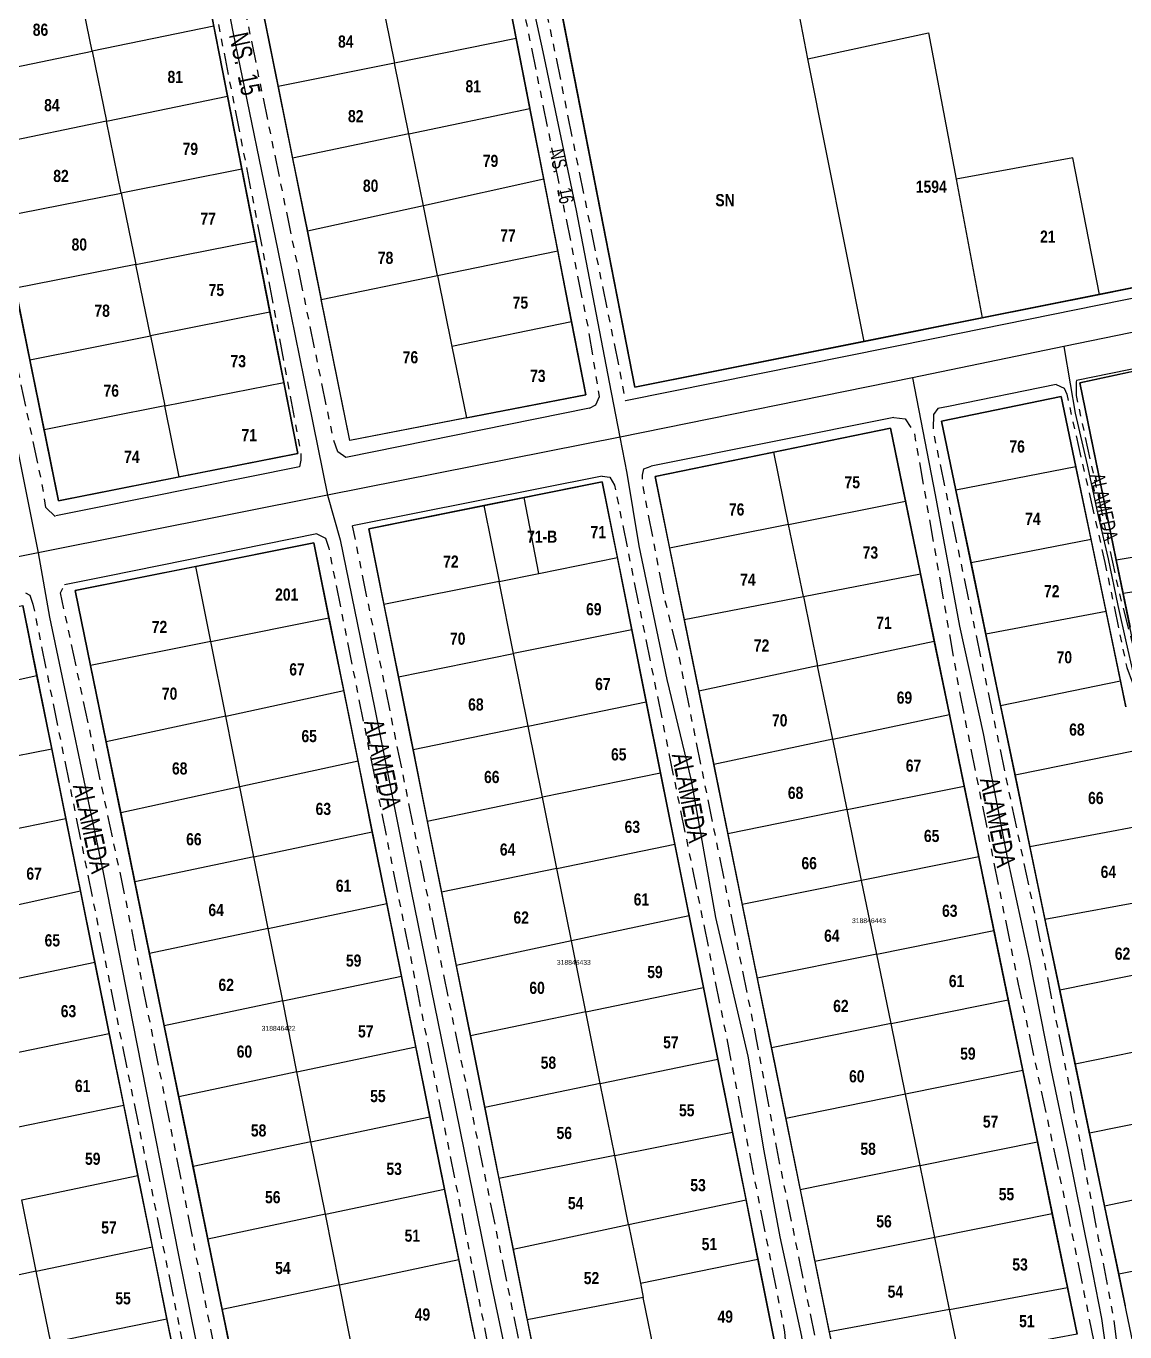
# Model space of a CAD drawing. Extents: x 205316 to 208372, y 4848714 to 4853250.
# Drawn here: x 206483.6 to 206710, y 4852666.8 to 4852935.9 of the extents above; entities that cross this region are included whole.
import ezdxf
from ezdxf.enums import TextEntityAlignment as Align

# ---------------------------------------------------------------- set-up
doc = ezdxf.new("R2010")
doc.units = 0
doc.header["$LTSCALE"] = 1.5
doc.header["$MEASUREMENT"] = 0
doc.linetypes.add('TRACO_25', pattern=[8, 3, -1, 1, -1, 1, -1])
for name, color, linetype in [('CD-MALHA-LOTES', 40, 'CONTINUOUS'), ('CD_TXT_QUADRA', 7, 'CONTINUOUS'), ('RU-QUADRAS', 6, 'CONTINUOUS'), ('SV-EIXO-RUA-N-PAV', 6, 'CONTINUOUS'), ('SV-EIXO-RUA-PAV', 20, 'CONTINUOUS'), ('SV-RUA-NAO-PAV-S-GUIA-C-GUIA', 7, 'CONTINUOUS'), ('SV-RUA-PAVIM-S-GUIA-C-GUIA', 7, 'CONTINUOUS'), ('SV-TXT-RUA-N-PAV-S-GUIA-C-GUIA', 7, 'CONTINUOUS'), ('Th_NmrPort', 7, 'CONTINUOUS')]:
    doc.layers.add(name, color=color, linetype=linetype)
doc.styles.add('ARIAL', font='arial.ttf')
doc.styles.add('ROMANS', font='arial.ttf', dxfattribs={"height": 0.2})
doc.styles.get("Standard").update_dxf_attribs({"font": 'swisscbo.ttf'})

msp = doc.modelspace()

# ---------------------------------------------------------------- linework, layer by layer
at = {"layer": 'CD-MALHA-LOTES', "linetype": 'Continuous'}
for p, q in [((206522.25, 4852935.93), (206519.36, 4852950.64)), ((206584.59, 4852933.39), (206581.7, 4852948.15)), ((206497.21, 4852930.77), (206494.21, 4852945.45)), ((206592.57, 4852945.81), (206609.03, 4852861.5)), ((206556.54, 4852942.83), (206559.48, 4852928.31)), ((206532.62, 4852937.77), (206535.52, 4852923.47)), ((206644.7, 4852929.23), (206642.93, 4852938.13)), ((206522.25, 4852935.93), (206497.21, 4852930.77)), ((206525.08, 4852921.49), (206522.25, 4852935.93)), ((206584.59, 4852933.39), (206559.48, 4852928.31)), ((206587.41, 4852918.96), (206584.59, 4852933.39)), ((206644.7, 4852929.23), (206669.56, 4852934.55)), ((206669.56, 4852934.55), (206675.24, 4852904.39)), ((206472.44, 4852925.66), (206497.21, 4852930.77)), ((206497.21, 4852930.77), (206500.16, 4852916.35)), ((206559.48, 4852928.31), (206535.52, 4852923.47)), ((206562.44, 4852913.73), (206559.48, 4852928.31)), ((206656.26, 4852870.94), (206644.7, 4852929.23)), ((206535.52, 4852923.47), (206538.5, 4852908.71)), ((206500.16, 4852916.35), (206525.08, 4852921.49)), ((206528.04, 4852906.44), (206525.08, 4852921.49)), ((206562.44, 4852913.73), (206587.41, 4852918.96)), ((206590.27, 4852904.37), (206587.41, 4852918.96)), ((206500.16, 4852916.35), (206475.37, 4852911.24)), ((206503.18, 4852901.53), (206500.16, 4852916.35)), ((206562.44, 4852913.73), (206538.5, 4852908.71)), ((206565.45, 4852898.92), (206562.44, 4852913.73)), ((206538.5, 4852908.71), (206541.54, 4852893.67)), ((206699.29, 4852908.82), (206675.24, 4852904.39)), ((206704.8, 4852880.64), (206699.29, 4852908.82)), ((206528.04, 4852906.44), (206503.18, 4852901.53)), ((206530.93, 4852891.69), (206528.04, 4852906.44)), ((206590.27, 4852904.37), (206565.45, 4852898.92)), ((206593.15, 4852889.63), (206590.27, 4852904.37)), ((206675.24, 4852904.39), (206680.62, 4852875.81)), ((206478.35, 4852896.63), (206503.18, 4852901.53)), ((206503.18, 4852901.53), (206506.19, 4852886.8)), ((206565.45, 4852898.92), (206541.54, 4852893.67)), ((206568.37, 4852884.52), (206565.45, 4852898.92)), ((206541.54, 4852893.67), (206544.39, 4852879.57)), ((206506.19, 4852886.8), (206530.93, 4852891.69)), ((206533.83, 4852876.96), (206530.93, 4852891.69)), ((206568.37, 4852884.52), (206593.15, 4852889.63)), ((206596, 4852875.02), (206593.15, 4852889.63)), ((206506.19, 4852886.8), (206481.35, 4852881.9)), ((206509.2, 4852872.1), (206506.19, 4852886.8)), ((206704.8, 4852880.64), (206739.6, 4852887.6)), ((206544.39, 4852879.57), (206568.37, 4852884.52)), ((206568.37, 4852884.52), (206571.32, 4852869.93)), ((206481.35, 4852881.9), (206484.35, 4852867.19)), ((206550.26, 4852850.56), (206544.39, 4852879.57)), ((206680.62, 4852875.81), (206704.8, 4852880.64)), ((206533.83, 4852876.96), (206509.2, 4852872.1)), ((206536.66, 4852862.51), (206533.83, 4852876.96)), ((206596, 4852875.02), (206571.32, 4852869.93)), ((206598.95, 4852859.96), (206596, 4852875.02)), ((206656.26, 4852870.94), (206680.62, 4852875.81)), ((206484.35, 4852867.19), (206509.2, 4852872.1)), ((206509.2, 4852872.1), (206512.14, 4852857.67)), ((206609.03, 4852861.5), (206656.26, 4852870.94)), ((206571.32, 4852869.93), (206574.31, 4852855.2)), ((206484.35, 4852867.19), (206487.28, 4852852.76)), ((206715.43, 4852865.61), (206700.71, 4852862.42)), ((206512.14, 4852857.67), (206536.66, 4852862.51)), ((206539.54, 4852847.86), (206536.66, 4852862.51)), ((206700.71, 4852862.42), (206708.23, 4852825.91)), ((206574.31, 4852855.2), (206598.95, 4852859.96)), ((206512.14, 4852857.67), (206487.28, 4852852.76)), ((206515.13, 4852843.03), (206512.14, 4852857.67)), ((206696.9, 4852859.59), (206672.25, 4852854.54)), ((206699.93, 4852845.09), (206696.9, 4852859.59)), ((206574.31, 4852855.2), (206550.26, 4852850.56)), ((206672.25, 4852854.54), (206675.2, 4852840.3)), ((206487.28, 4852852.76), (206490.27, 4852838.1)), ((206661.69, 4852853.09), (206637.66, 4852848.14)), ((206664.8, 4852838.02), (206661.69, 4852853.09)), ((206515.13, 4852843.03), (206539.54, 4852847.86)), ((206637.66, 4852848.14), (206613.2, 4852843.1)), ((206640.72, 4852833.23), (206637.66, 4852848.14)), ((206699.93, 4852845.09), (206675.2, 4852840.3)), ((206703.05, 4852830.12), (206699.93, 4852845.09)), ((206490.27, 4852838.1), (206515.13, 4852843.03)), ((206602.29, 4852842), (206586.2, 4852838.78)), ((206605.42, 4852826.41), (206602.29, 4852842)), ((206613.2, 4852843.1), (206616.2, 4852828.35)), ((206586.2, 4852838.78), (206577.89, 4852837.11)), ((206589.26, 4852823.15), (206586.2, 4852838.78)), ((206675.2, 4852840.3), (206678.31, 4852825.33)), ((206577.89, 4852837.11), (206554.17, 4852832.36)), ((206577.89, 4852837.11), (206581.04, 4852821.5)), ((206640.72, 4852833.23), (206664.8, 4852838.02)), ((206667.88, 4852823.06), (206664.8, 4852838.02)), ((206640.72, 4852833.23), (206616.2, 4852828.35)), ((206643.76, 4852818.41), (206640.72, 4852833.23)), ((206554.17, 4852832.36), (206557.31, 4852816.72)), ((206703.05, 4852830.12), (206678.31, 4852825.33)), ((206706.15, 4852815.26), (206703.05, 4852830.12)), ((206542.88, 4852829.41), (206518.57, 4852824.56)), ((206545.99, 4852814), (206542.88, 4852829.41)), ((206616.2, 4852828.35), (206619.19, 4852813.67)), ((206708.23, 4852825.91), (206721.83, 4852828.28)), ((206589.26, 4852823.15), (206605.42, 4852826.41)), ((206608.4, 4852811.5), (206605.42, 4852826.41)), ((206678.31, 4852825.33), (206681.37, 4852810.61)), ((206708.23, 4852825.91), (206709.64, 4852819.03)), ((206518.57, 4852824.56), (206493.71, 4852819.61)), ((206521.65, 4852809.14), (206518.57, 4852824.56)), ((206581.04, 4852821.5), (206589.26, 4852823.15)), ((206643.76, 4852818.41), (206667.88, 4852823.06)), ((206670.74, 4852809.16), (206667.88, 4852823.06)), ((206493.71, 4852819.61), (206496.86, 4852804.19)), ((206581.04, 4852821.5), (206557.31, 4852816.72)), ((206584.04, 4852806.6), (206581.04, 4852821.5)), ((206718.86, 4852820.39), (206709.64, 4852819.03)), ((206557.31, 4852816.72), (206560.29, 4852801.81)), ((206619.19, 4852813.67), (206643.76, 4852818.41)), ((206643.76, 4852818.41), (206646.7, 4852804.08)), ((206709.64, 4852819.03), (206711.09, 4852812.03)), ((206485.81, 4852802.02), (206482.88, 4852816.53)), ((206521.65, 4852809.14), (206545.99, 4852814)), ((206549.02, 4852799.02), (206545.99, 4852814)), ((206706.15, 4852815.26), (206681.37, 4852810.61)), ((206709.13, 4852800.97), (206706.15, 4852815.26)), ((206608.4, 4852811.5), (206584.04, 4852806.6)), ((206611.38, 4852796.64), (206608.4, 4852811.5)), ((206619.19, 4852813.67), (206622.2, 4852798.9)), ((206521.65, 4852809.14), (206496.86, 4852804.19)), ((206524.73, 4852793.74), (206521.65, 4852809.14)), ((206646.7, 4852804.08), (206670.74, 4852809.16)), ((206673.86, 4852794.05), (206670.74, 4852809.16)), ((206681.37, 4852810.61), (206684.41, 4852795.94)), ((206560.29, 4852801.81), (206584.04, 4852806.6)), ((206587.06, 4852791.65), (206584.04, 4852806.6)), ((206496.86, 4852804.19), (206500.09, 4852788.4)), ((206646.7, 4852804.08), (206622.2, 4852798.9)), ((206649.8, 4852788.97), (206646.7, 4852804.08)), ((206485.81, 4852802.02), (206461.68, 4852796.85)), ((206488.84, 4852787.01), (206485.81, 4852802.02)), ((206560.29, 4852801.81), (206563.31, 4852786.77)), ((206684.41, 4852795.94), (206709.13, 4852800.97)), ((206710.24, 4852795.65), (206709.13, 4852800.97)), ((206524.73, 4852793.74), (206549.02, 4852799.02)), ((206551.97, 4852784.43), (206549.02, 4852799.02)), ((206622.2, 4852798.9), (206625.28, 4852783.78)), ((206587.06, 4852791.65), (206611.38, 4852796.64)), ((206614.32, 4852781.98), (206611.38, 4852796.64)), ((206684.41, 4852795.94), (206687.4, 4852781.53)), ((206524.73, 4852793.74), (206500.09, 4852788.4)), ((206527.65, 4852779.13), (206524.73, 4852793.74)), ((206649.8, 4852788.97), (206673.86, 4852794.05)), ((206676.89, 4852779.31), (206673.86, 4852794.05)), ((206587.06, 4852791.65), (206563.31, 4852786.77)), ((206590.01, 4852776.99), (206587.06, 4852791.65)), ((206500.09, 4852788.4), (206503.08, 4852773.77)), ((206649.8, 4852788.97), (206625.28, 4852783.78)), ((206652.78, 4852774.45), (206649.8, 4852788.97)), ((206464.68, 4852782.15), (206488.84, 4852787.01)), ((206491.76, 4852772.59), (206488.84, 4852787.01)), ((206551.97, 4852784.43), (206527.65, 4852779.13)), ((206554.92, 4852769.86), (206551.97, 4852784.43)), ((206563.31, 4852786.77), (206566.25, 4852772.1)), ((206712.14, 4852786.56), (206687.4, 4852781.53)), ((206614.32, 4852781.98), (206590.01, 4852776.99)), ((206617.26, 4852767.33), (206614.32, 4852781.98)), ((206625.28, 4852783.78), (206628.19, 4852769.48)), ((206527.65, 4852779.13), (206503.08, 4852773.77)), ((206530.52, 4852764.72), (206527.65, 4852779.13)), ((206652.78, 4852774.45), (206676.89, 4852779.31)), ((206679.9, 4852764.71), (206676.89, 4852779.31)), ((206687.4, 4852781.53), (206690.46, 4852766.78)), ((206566.25, 4852772.1), (206590.01, 4852776.99)), ((206592.96, 4852762.34), (206590.01, 4852776.99)), ((206503.08, 4852773.77), (206505.98, 4852759.55)), ((206652.78, 4852774.45), (206628.19, 4852769.48)), ((206655.77, 4852759.84), (206652.78, 4852774.45)), ((206467.62, 4852767.73), (206491.76, 4852772.59)), ((206494.77, 4852757.71), (206491.76, 4852772.59)), ((206566.25, 4852772.1), (206569.18, 4852757.45)), ((206715.28, 4852771.47), (206690.46, 4852766.78)), ((206530.52, 4852764.72), (206554.92, 4852769.86)), ((206557.9, 4852755.11), (206554.92, 4852769.86)), ((206628.19, 4852769.48), (206631.17, 4852754.88)), ((206592.96, 4852762.34), (206617.26, 4852767.33)), ((206620.22, 4852752.53), (206617.26, 4852767.33)), ((206690.46, 4852766.78), (206693.55, 4852751.91)), ((206530.52, 4852764.72), (206505.98, 4852759.55)), ((206533.47, 4852749.96), (206530.52, 4852764.72)), ((206679.9, 4852764.71), (206655.77, 4852759.84)), ((206683.03, 4852749.56), (206679.9, 4852764.71)), ((206592.96, 4852762.34), (206569.18, 4852757.45)), ((206595.97, 4852747.38), (206592.96, 4852762.34)), ((206470.75, 4852752.43), (206494.77, 4852757.71)), ((206497.75, 4852742.92), (206494.77, 4852757.71)), ((206505.98, 4852759.55), (206508.99, 4852744.8)), ((206569.18, 4852757.45), (206572.22, 4852742.32)), ((206655.77, 4852759.84), (206631.17, 4852754.88)), ((206658.88, 4852744.68), (206655.77, 4852759.84)), ((206533.47, 4852749.96), (206557.9, 4852755.11)), ((206560.92, 4852740.16), (206557.9, 4852755.11)), ((206631.17, 4852754.88), (206634.25, 4852739.71)), ((206693.55, 4852751.91), (206718.42, 4852756.44)), ((206620.22, 4852752.53), (206595.97, 4852747.38)), ((206623.17, 4852737.82), (206620.22, 4852752.53)), ((206533.47, 4852749.96), (206508.99, 4852744.8)), ((206536.46, 4852735.01), (206533.47, 4852749.96)), ((206658.88, 4852744.68), (206683.03, 4852749.56)), ((206685.98, 4852735.23), (206683.03, 4852749.56)), ((206693.55, 4852751.91), (206696.6, 4852737.23)), ((206595.97, 4852747.38), (206572.22, 4852742.32)), ((206598.92, 4852732.77), (206595.97, 4852747.38)), ((206508.99, 4852744.8), (206512.05, 4852729.86)), ((206658.88, 4852744.68), (206634.25, 4852739.71)), ((206661.82, 4852730.35), (206658.88, 4852744.68)), ((206497.75, 4852742.92), (206473.7, 4852737.95)), ((206500.7, 4852728.32), (206497.75, 4852742.92)), ((206572.22, 4852742.32), (206575.13, 4852727.81)), ((206721.38, 4852742.24), (206696.6, 4852737.23)), ((206536.46, 4852735.01), (206560.92, 4852740.16)), ((206563.87, 4852725.55), (206560.92, 4852740.16)), ((206634.25, 4852739.71), (206637.17, 4852725.37)), ((206598.92, 4852732.77), (206623.17, 4852737.82)), ((206626.14, 4852723.01), (206623.17, 4852737.82)), ((206696.6, 4852737.23), (206699.74, 4852722.08)), ((206536.46, 4852735.01), (206512.05, 4852729.86)), ((206539.38, 4852720.39), (206536.46, 4852735.01)), ((206661.82, 4852730.35), (206685.98, 4852735.23)), ((206688.98, 4852720.66), (206685.98, 4852735.23)), ((206598.92, 4852732.77), (206575.13, 4852727.81)), ((206601.89, 4852717.99), (206598.92, 4852732.77)), ((206476.68, 4852723.36), (206500.7, 4852728.32)), ((206503.69, 4852713.53), (206500.7, 4852728.32)), ((206512.05, 4852729.86), (206515.03, 4852715.26)), ((206661.82, 4852730.35), (206637.17, 4852725.37)), ((206664.81, 4852715.78), (206661.82, 4852730.35)), ((206539.38, 4852720.39), (206563.87, 4852725.55)), ((206566.78, 4852711.16), (206563.87, 4852725.55)), ((206575.13, 4852727.81), (206578.08, 4852713.07)), ((206637.17, 4852725.37), (206640.14, 4852710.8)), ((206699.74, 4852722.08), (206724.55, 4852727.06)), ((206601.89, 4852717.99), (206626.14, 4852723.01)), ((206629.15, 4852708), (206626.14, 4852723.01)), ((206539.38, 4852720.39), (206515.03, 4852715.26)), ((206542.25, 4852705.99), (206539.38, 4852720.39)), ((206688.98, 4852720.66), (206664.81, 4852715.78)), ((206692.01, 4852705.98), (206688.98, 4852720.66)), ((206699.74, 4852722.08), (206702.71, 4852707.76)), ((206601.89, 4852717.99), (206578.08, 4852713.07)), ((206604.88, 4852703.15), (206601.89, 4852717.99)), ((206515.03, 4852715.26), (206517.97, 4852700.87)), ((206664.81, 4852715.78), (206640.14, 4852710.8)), ((206667.82, 4852701.1), (206664.81, 4852715.78)), ((206479.69, 4852708.58), (206503.69, 4852713.53)), ((206506.62, 4852699.02), (206503.69, 4852713.53)), ((206578.08, 4852713.07), (206581.02, 4852698.39)), ((206727.54, 4852712.74), (206702.71, 4852707.76)), ((206542.25, 4852705.99), (206566.78, 4852711.16)), ((206569.8, 4852696.23), (206566.78, 4852711.16)), ((206640.14, 4852710.8), (206643.13, 4852696.12)), ((206604.88, 4852703.15), (206629.15, 4852708)), ((206631.95, 4852694.03), (206629.15, 4852708)), ((206702.71, 4852707.76), (206705.84, 4852692.7)), ((206542.25, 4852705.99), (206517.97, 4852700.87)), ((206545.24, 4852691.06), (206542.25, 4852705.99)), ((206667.82, 4852701.1), (206692.01, 4852705.98)), ((206695.06, 4852691.16), (206692.01, 4852705.98)), ((206604.88, 4852703.15), (206581.02, 4852698.39)), ((206607.75, 4852688.92), (206604.88, 4852703.15)), ((206667.82, 4852701.1), (206643.13, 4852696.12)), ((206670.86, 4852686.28), (206667.82, 4852701.1)), ((206482.66, 4852694.05), (206506.62, 4852699.02)), ((206509.59, 4852684.36), (206506.62, 4852699.02)), ((206517.97, 4852700.87), (206521.02, 4852685.95)), ((206581.02, 4852698.39), (206583.93, 4852683.89)), ((206545.24, 4852691.06), (206569.8, 4852696.23)), ((206572.73, 4852681.72), (206569.8, 4852696.23)), ((206643.13, 4852696.12), (206646.15, 4852681.29)), ((206730.6, 4852698.04), (206705.84, 4852692.7)), ((206485.66, 4852679.32), (206482.66, 4852694.05)), ((206607.75, 4852688.92), (206631.95, 4852694.03)), ((206634.4, 4852681.82), (206631.95, 4852694.03)), ((206545.24, 4852691.06), (206521.02, 4852685.95)), ((206548.14, 4852676.54), (206545.24, 4852691.06)), ((206695.06, 4852691.16), (206670.86, 4852686.28)), ((206698.2, 4852675.94), (206695.06, 4852691.16)), ((206705.84, 4852692.7), (206708.75, 4852678.68)), ((206583.93, 4852683.89), (206607.75, 4852688.92)), ((206607.75, 4852688.92), (206610.19, 4852676.82)), ((206521.02, 4852685.95), (206523.98, 4852671.45)), ((206670.86, 4852686.28), (206646.15, 4852681.29)), ((206673.9, 4852671.43), (206670.86, 4852686.28)), ((206485.66, 4852679.32), (206509.59, 4852684.36)), ((206512.59, 4852669.49), (206509.59, 4852684.36)), ((206583.93, 4852683.89), (206586.86, 4852669.29)), ((206733.59, 4852683.73), (206708.75, 4852678.68)), ((206548.14, 4852676.54), (206572.73, 4852681.72)), ((206575.74, 4852666.8), (206572.73, 4852681.72)), ((206610.19, 4852676.82), (206634.4, 4852681.82)), ((206637.88, 4852664.44), (206634.4, 4852681.82)), ((206646.15, 4852681.29), (206649.1, 4852666.82)), ((206485.66, 4852679.32), (206460.46, 4852674)), ((206488.66, 4852664.65), (206485.66, 4852679.32)), ((206610.19, 4852676.82), (206610.77, 4852673.92)), ((206708.75, 4852678.68), (206710.09, 4852672.18)), ((206548.14, 4852676.54), (206523.98, 4852671.45)), ((206551.12, 4852661.61), (206548.14, 4852676.54)), ((206673.9, 4852671.43), (206698.2, 4852675.94)), ((206700.17, 4852666.37), (206698.2, 4852675.94)), ((206523.98, 4852671.45), (206527.03, 4852656.54)), ((206610.77, 4852673.92), (206586.86, 4852669.29)), ((206613.66, 4852659.59), (206610.77, 4852673.92)), ((206673.9, 4852671.43), (206649.1, 4852666.82)), ((206675.87, 4852661.85), (206673.9, 4852671.43)), ((206488.66, 4852664.65), (206512.59, 4852669.49)), ((206515.55, 4852654.85), (206512.59, 4852669.49)), ((206586.86, 4852669.29), (206589.76, 4852654.8)), ((206649.1, 4852666.82), (206651.05, 4852657.24))]:
    msp.add_line(p, q, dxfattribs=at)
at = {"layer": 'RU-QUADRAS', "linetype": 'Continuous'}
msp.add_lwpolyline([(206739.6, 4852887.6), (206609.03, 4852861.5), (206587.67, 4852970.9), (206586.01, 4852970.52), (206578.68, 4853016.93), (206576.41, 4853027.42), (206575.38, 4853031.35), (206568.94, 4853051.71, -0.007882), (206561.4, 4853092.21, 0.006465), (206625.51, 4853095.4), (206625.61, 4853093.36), (206636.89, 4853092.56), (206657.23, 4853093.21), (206722.65, 4853058.6)], format="xyb", dxfattribs=at)
for points in [[(206502.04, 4853089.01), (206526.63, 4853090.28), (206527.07, 4853088.1), (206555.01, 4853091.91), (206556.2, 4853084.03), (206555.15, 4853083.91), (206598.95, 4852859.96), (206550.26, 4852850.56)], [(206436.89, 4853085.62), (206502.04, 4853089.01), (206503.03, 4853084.12), (206493.29, 4853083.38), (206539.54, 4852847.86), (206490.27, 4852838.1), (206442.94, 4853070.49), (206441.65, 4853070.42), (206439.78, 4853080.8), (206437.75, 4853080.37)], [(206613.2, 4852843.1), (206661.69, 4852853.09), (206700.17, 4852666.37), (206651.05, 4852657.24)], [(206554.17, 4852832.36), (206602.29, 4852842), (206637.88, 4852664.44), (206589.76, 4852654.8)], [(206493.71, 4852819.61), (206542.88, 4852829.41), (206578.72, 4852652.08), (206529.9, 4852642.47)], [(206432.72, 4852806.28), (206482.88, 4852816.53), (206518.58, 4852639.85), (206469.7, 4852629.95)]]:
    msp.add_lwpolyline(points, close=True, dxfattribs=at)
for points in [[(206713.2, 4852801.76), (206700.71, 4852862.42), (206762.79, 4852875.87)], [(206718.04, 4852633.9), (206672.25, 4852854.54), (206696.9, 4852859.59), (206710.24, 4852795.65)]]:
    msp.add_lwpolyline(points, dxfattribs=at)
at = {"layer": 'SV-EIXO-RUA-N-PAV', "flags": 128}
for points in [[(206497.32, 4853078.96), (206504.54, 4853040.11), (206516.22, 4852986.14), (206526.2, 4852934.74), (206535.48, 4852889.7), (206541.67, 4852858.93), (206545.66, 4852839.26), (206548.29, 4852830.09), (206555.39, 4852795.53), (206562.92, 4852757.63), (206571.18, 4852717.27), (206579.3, 4852677.32), (206584.39, 4852653.24), (206586.05, 4852648.25), (206588.92, 4852633.62), (206592.46, 4852610.57), (206593.14, 4852607.31), (206593.39, 4852606.03), (206594.48, 4852600.69), (206601.39, 4852567.51)], [(206434.47, 4853076.55), (206446.53, 4853020.27), (206463.82, 4852937.06), (206473.47, 4852889.82), (206486.07, 4852827.37), (206488.39, 4852814.13), (206499.47, 4852761.48), (206506.4, 4852726.15), (206514.99, 4852682.64), (206524.36, 4852636.11), (206533, 4852597.15), (206533.61, 4852594.1), (206534.71, 4852588.62), (206537.64, 4852574.4), (206538.99, 4852567.51)], [(206664.24, 4852567.51), (206660.06, 4852587.04), (206655.07, 4852612.53), (206653.56, 4852618.91), (206653.01, 4852620.33), (206651.19, 4852627.5), (206645.65, 4852652.58), (206644.54, 4852656.73), (206643.43, 4852665.88), (206639, 4852686.38), (206635.67, 4852704.12), (206632.35, 4852723.65), (206625.7, 4852752.2), (206620.71, 4852780.46), (206615.72, 4852801.24), (206609.9, 4852828.82), (206607.41, 4852843.78), (206606.01, 4852851.19), (206603.79, 4852862.55), (206597.02, 4852897.95), (206590.14, 4852930.61), (206582.92, 4852963.79)], [(206697.45, 4852869.88), (206698.75, 4852862.18), (206699.75, 4852856.18), (206702.25, 4852845.51), (206704.59, 4852834.68), (206706.59, 4852826.17), (206708.59, 4852816.51), (206710.25, 4852808.84), (206711.75, 4852802.5), (206713.59, 4852800.67), (206718.76, 4852800.67), (206726.59, 4852801), (206736.09, 4852802.17), (206747.68, 4852804.45), (206755.1, 4852806.17), (206761.1, 4852807.67), (206765.98, 4852809.1), (206765.5, 4852814.06), (206764.22, 4852826.56), (206762.94, 4852837.45)], [(206666.25, 4852863.42), (206670.9, 4852839.36), (206675.92, 4852812.29), (206680.8, 4852790.17), (206685.82, 4852764.22), (206690.31, 4852743.62), (206694.8, 4852720.71), (206698.23, 4852704.34), (206702.72, 4852682.22), (206705.23, 4852669.54), (206706.82, 4852657.72), (206706.69, 4852654.95), (206704.04, 4852649.93), (206700.88, 4852645.31), (206699.16, 4852642.01), (206698.89, 4852638.71), (206700.35, 4852634.61), (206701.93, 4852631.78), (206703.4, 4852629.71)]]:
    msp.add_lwpolyline(points, dxfattribs=at)
at = {"layer": 'SV-EIXO-RUA-PAV', "flags": 128}
msp.add_lwpolyline([(206955.6, 4852922.42), (206905.09, 4852911.4), (206845.02, 4852899.84), (206818.08, 4852894.68), (206796.98, 4852890.24), (206746.7, 4852880.04), (206697.45, 4852869.88), (206666.25, 4852863.42), (206606.01, 4852851.19), (206545.66, 4852839.26), (206486.07, 4852827.37), (206426.54, 4852815.4), (206400.26, 4852809.94), (206366.82, 4852802.68), (206326.08, 4852793.88), (206316.76, 4852792.55), (206309.87, 4852792.68)], dxfattribs=at)
at = {"layer": 'SV-RUA-NAO-PAV-S-GUIA-C-GUIA', "linetype": 'TRACO_25', "flags": 128}
for points in [[(206599.68, 4852857.2), (206600.97, 4852857.91), (206601.72, 4852859.58), (206599.45, 4852873.79), (206580.31, 4852968.34), (206566.88, 4853036.66), (206561.38, 4853062.04), (206556.67, 4853092.06), (206560.2, 4853092.06), (206562.26, 4853076.76), (206565.2, 4853059.98), (206571.44, 4853037.01), (206574.13, 4853021.36), (206577.96, 4853021.47), (206615.34, 4853026.88), (206615.79, 4853022.26), (206578.52, 4853017.42), (206575.03, 4853016.18), (206577.35, 4853002.68), (206592.13, 4852932.54), (206606.08, 4852863.96), (206607.07, 4852858.69)], [(206549.47, 4852847.06), (206547.83, 4852848.21), (206546.89, 4852850.83), (206523.67, 4852963.94), (206514.64, 4853005.21), (206506.93, 4853044.71), (206499.9, 4853080.61), (206495.27, 4853079.41), (206500.08, 4853048.42), (206513.13, 4852986.18), (206523.64, 4852934.01), (206533.38, 4852884.39), (206540.18, 4852848.06), (206540.18, 4852846.48), (206539.94, 4852845.14)], [(206489.54, 4852834.87), (206487.61, 4852836.7), (206486.98, 4852841.1), (206467.02, 4852935.97), (206456.09, 4852989.62), (206448.27, 4853027.99), (206437.55, 4853077.73), (206435.19, 4853077.34), (206432.87, 4853076.45), (206432.78, 4853073.87), (206449.68, 4852989.92), (206463.93, 4852923.02), (206473.62, 4852872.97), (206481.16, 4852837.11), (206481.08, 4852835.36), (206479.32, 4852832.89)], [(206700.02, 4852862.93), (206699.96, 4852862.62), (206699.97, 4852859.82), (206708.85, 4852819.07), (206712.91, 4852803.41), (206713.82, 4852802.09), (206715.68, 4852801.46), (206719.27, 4852801.55), (206731.64, 4852803.12), (206744.22, 4852805.22), (206757.87, 4852808.63), (206763.84, 4852810.19)], [(206695.83, 4852862.07), (206697.49, 4852861.34), (206698.02, 4852860.08), (206705.9, 4852825.41), (206710.39, 4852803.77), (206711.61, 4852800.62), (206714.07, 4852799.13), (206716.87, 4852799.08), (206720.51, 4852799.47), (206729.65, 4852799.67), (206735.42, 4852800.06), (206743.89, 4852801.9), (206747.08, 4852802.29)], [(206671.49, 4852857.12), (206670.55, 4852855.87), (206670.52, 4852852.24), (206683.13, 4852792.35), (206691.67, 4852751.71), (206698.62, 4852716.96), (206707.61, 4852670.08), (206709.38, 4852655.4), (206706.54, 4852650.11), (206701.9, 4852643.18), (206701.91, 4852637.67), (206705.76, 4852634.12), (206712.14, 4852632.66), (206721.21, 4852632.49), (206734.47, 4852635.02), (206770.69, 4852643.23), (206770.91, 4852645.95)], [(206662.43, 4852855.29), (206664.76, 4852855.01), (206666.61, 4852852.07), (206676.06, 4852797.95), (206688.05, 4852738.5), (206699.56, 4852684.86), (206703.55, 4852665.12)], [(206648.55, 4852654.36), (206638.97, 4852701.11), (206634.13, 4852727.06), (206618.21, 4852805.76), (206615.13, 4852818.16), (206610.62, 4852841.5), (206610.63, 4852843.38), (206610.9, 4852844.67), (206612.38, 4852845.24)], [(206602.27, 4852843.21), (206603.86, 4852842.99), (206604.84, 4852841.34), (206627.39, 4852730.1), (206639.9, 4852666.83), (206640.08, 4852664.27), (206639.58, 4852662.98), (206637.29, 4852661.84), (206590.37, 4852651.99), (206588.17, 4852652.1), (206587.44, 4852653.42), (206586.87, 4852656.68), (206568.26, 4852747.1), (206550.85, 4852832.98)], [(206543.5, 4852831.31), (206545.28, 4852830.37), (206545.93, 4852828.36), (206578.41, 4852665.8), (206581.25, 4852652.79), (206581.14, 4852650.87), (206579.47, 4852649.77), (206528.8, 4852639.58), (206527.55, 4852639.62), (206526.82, 4852641.11), (206504.05, 4852756.24), (206490.66, 4852819.17), (206491.48, 4852820.76)], [(206483.42, 4852819.17), (206484.34, 4852818.65), (206484.97, 4852816.81), (206519.84, 4852644.61), (206520.61, 4852641.49), (206520.38, 4852639.47), (206518.83, 4852637.91), (206470.88, 4852627.68), (206469.33, 4852627.73), (206467.99, 4852628.3), (206466.95, 4852631), (206431.21, 4852804.89), (206431.12, 4852807.07), (206431.16, 4852808.81)]]:
    msp.add_lwpolyline(points, dxfattribs=at)
at = {"layer": 'SV-RUA-PAVIM-S-GUIA-C-GUIA', "flags": 128}
for points in [[(206806.25, 4852899.03), (206796.53, 4852897.05), (206670.86, 4852871.57), (206607.07, 4852858.69)], [(206796.83, 4852882.72), (206785.63, 4852880.93), (206749.21, 4852872.95), (206700.02, 4852862.93)], [(206695.83, 4852862.07), (206673.69, 4852857.56), (206671.49, 4852857.12)], [(206599.68, 4852857.2), (206549.47, 4852847.06)], [(206662.43, 4852855.29), (206612.38, 4852845.24)], [(206539.94, 4852845.14), (206497.58, 4852836.59), (206489.72, 4852835)], [(206602.27, 4852843.21), (206550.85, 4852832.98)], [(206543.5, 4852831.31), (206500.42, 4852822.54), (206491.48, 4852820.76)]]:
    msp.add_lwpolyline(points, dxfattribs=at)

# ---------------------------------------------------------------- texts
at = {"layer": 'CD_TXT_QUADRA', "color": 7, "linetype": 'Continuous', "style": 'ROMANS'}
for s, p in [('318846443', (206657.28, 4852751.56)), ('318846433', (206596.45, 4852742.97)), ('318846422', (206535.61, 4852729.38))]:
    msp.add_text(s, height=1, dxfattribs=at).set_placement(p, align=Align.MIDDLE)
at = {"layer": 'SV-TXT-RUA-N-PAV-S-GUIA-C-GUIA', "style": 'ARIAL', "width": 0.7}
for s, height, rotation, p in [('ALAMEDA                                                                                            NS.  15', 4, 282, (206500.68, 4853050.21)), ('ALAMEDA                                                                                                                      NS.    16', 3, 281, (206570.39, 4853018.48)), ('ALAMEDA', 3, 282, (206702.83, 4852843.39)), ('ALAMEDA                                                                                                                                      NS.    15', 4, 282, (206553.18, 4852792.54)), ('ALAMEDA                                                                                                             NS.   16', 4, 281, (206616.62, 4852785.74)), (' ALAMEDA                                                                                                                             NS.    14', 4, 282, (206492.96, 4852780.41)), ('ALAMEDA', 4, 281, (206680.11, 4852780.68))]:
    msp.add_text(s, height=height, rotation=rotation, dxfattribs=at).set_placement(p)
at = {"layer": 'Th_NmrPort', "color": 1}
for s, p in [('86', (206484.94, 4852935.2)), ('84', (206547.86, 4852932.76)), ('81', (206512.71, 4852925.47)), ('81', (206574.12, 4852923.54)), ('84', (206487.29, 4852919.66)), ('82', (206549.91, 4852917.39)), ('79', (206515.82, 4852910.64)), ('79', (206577.7, 4852908.17)), ('82', (206489.17, 4852905.06)), ('80', (206552.98, 4852903.05)), ('1594', (206666.93, 4852902.85)), ('SN', (206625.62, 4852900.08)), ('77', (206519.49, 4852896.24)), ('80', (206492.94, 4852890.94)), ('77', (206581.29, 4852892.8)), ('21', (206692.54, 4852892.55)), ('78', (206556.06, 4852888.19)), ('75', (206521.19, 4852881.56)), ('78', (206497.65, 4852877.29)), ('75', (206583.85, 4852878.96)), ('73', (206525.7, 4852866.88)), ('76', (206561.18, 4852867.69)), ('73', (206587.44, 4852863.85)), ('76', (206499.53, 4852860.81)), ('71', (206527.96, 4852851.63)), ('76', (206686.22, 4852849.29)), ('74', (206503.77, 4852847.16)), ('75', (206652.24, 4852841.93)), ('76', (206628.41, 4852836.32)), ('74', (206689.46, 4852834.38)), ('71', (206599.9, 4852831.65)), ('71-B', (206586.82, 4852830.71)), ('73', (206655.98, 4852827.44)), ('72', (206569.53, 4852825.57)), ('74', (206630.74, 4852821.84)), ('201', (206534.89, 4852818.78)), ('72', (206693.35, 4852819.47)), ('69', (206598.97, 4852815.76)), ('71', (206658.78, 4852812.96)), ('72', (206509.47, 4852812.11)), ('70', (206570.93, 4852809.69)), ('72', (206633.55, 4852808.28)), ('70', (206695.95, 4852805.86)), ('67', (206537.81, 4852803.36)), ('67', (206600.84, 4852800.34)), ('70', (206511.55, 4852798.36)), ('69', (206662.99, 4852797.54)), ('68', (206574.67, 4852796.13)), ('70', (206637.29, 4852792.86)), ('65', (206540.31, 4852789.61)), ('68', (206698.54, 4852790.95)), ('65', (206604.11, 4852785.85)), ('67', (206664.86, 4852783.52)), ('68', (206513.63, 4852782.94)), ('66', (206577.94, 4852781.18)), ('68', (206640.56, 4852777.91)), ('66', (206702.43, 4852776.85)), ('63', (206543.23, 4852774.6)), ('63', (206606.91, 4852770.9)), ('66', (206516.55, 4852768.35)), ('65', (206668.6, 4852769.03)), ('64', (206581.21, 4852766.23)), ('66', (206643.36, 4852763.42)), ('64', (206705.02, 4852761.62)), ('67', (206483.62, 4852761.26)), ('61', (206547.4, 4852758.76)), ('64', (206521.14, 4852753.76)), ('61', (206608.78, 4852755.94)), ('63', (206672.33, 4852753.61)), ('62', (206584.01, 4852752.21)), ('64', (206648.03, 4852748.47)), ('65', (206487.38, 4852747.51)), ('59', (206549.48, 4852743.34)), ('62', (206707.94, 4852744.76)), ('59', (206611.58, 4852740.99)), ('62', (206523.22, 4852738.34)), ('60', (206587.28, 4852737.72)), ('61', (206673.74, 4852739.12)), ('63', (206490.71, 4852732.92)), ('62', (206649.9, 4852733.98)), ('57', (206551.98, 4852728.75)), ('60', (206526.97, 4852724.58)), ('57', (206614.86, 4852726.5)), ('59', (206676.07, 4852724.17)), ('58', (206589.62, 4852722.3)), ('60', (206653.17, 4852719.49)), ('61', (206493.63, 4852717.5)), ('55', (206554.48, 4852715.41)), ('55', (206618.13, 4852712.49)), ('58', (206529.89, 4852708.33)), ('56', (206592.89, 4852707.81)), ('57', (206680.75, 4852710.15)), ('59', (206495.71, 4852702.49)), ('58', (206655.51, 4852704.54)), ('53', (206557.82, 4852700.41)), ('53', (206620.46, 4852697.06)), ('56', (206532.81, 4852694.57)), ('55', (206684.02, 4852695.19)), ('54', (206595.23, 4852693.33)), ('56', (206658.78, 4852689.59)), ('57', (206499.05, 4852688.32)), ('51', (206561.57, 4852686.65)), ('51', (206622.8, 4852684.91)), ('54', (206534.89, 4852679.98)), ('53', (206686.82, 4852680.71)), ('52', (206598.5, 4852677.9)), ('55', (206501.96, 4852673.73)), ('54', (206661.12, 4852675.1)), ('49', (206563.65, 4852670.4)), ('49', (206626.07, 4852669.96)), ('51', (206688.22, 4852669.03))]:
    msp.add_text(s, height=2.5, dxfattribs=at).set_placement(p, align=Align.MIDDLE_LEFT)

doc.saveas('drawing.dxf')
